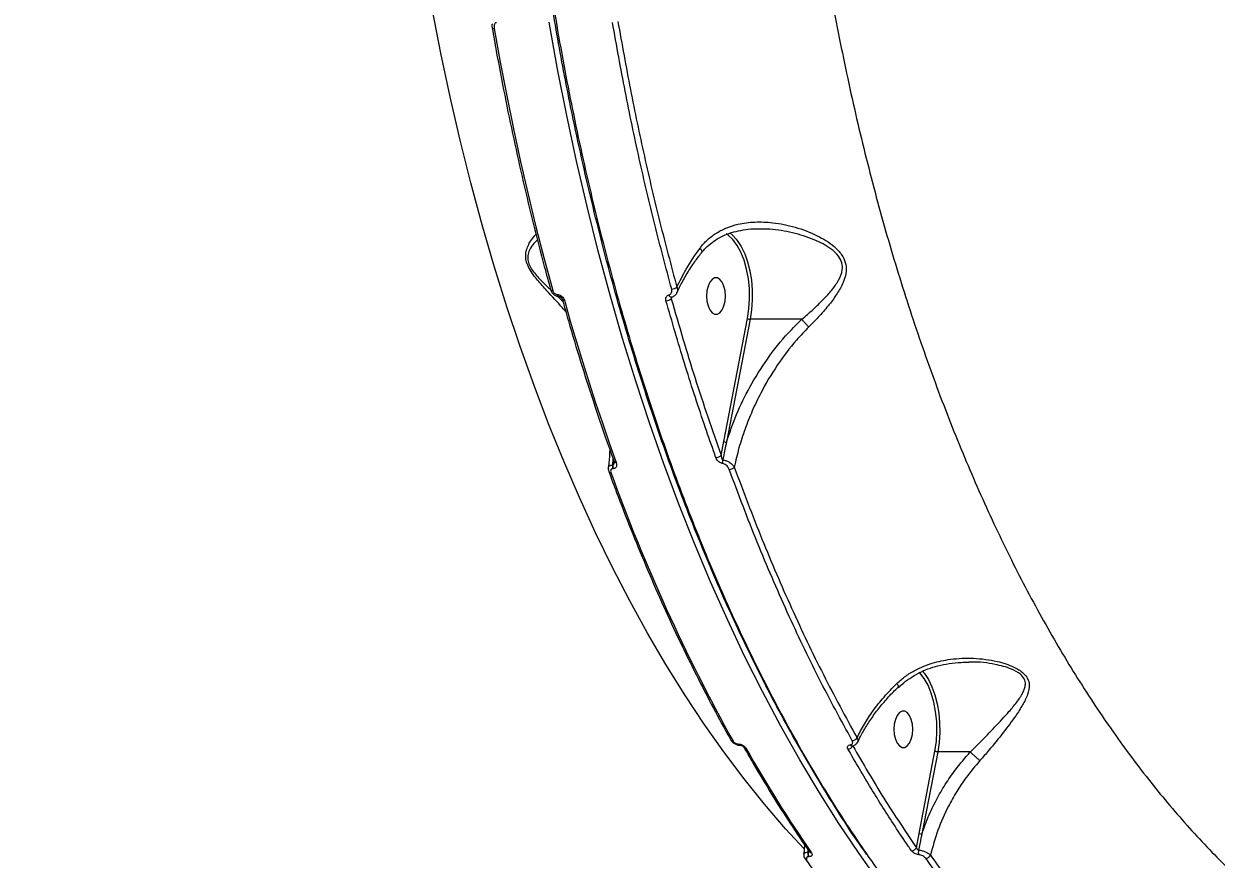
# Model space of a CAD drawing. Header units: millimetres. Extents: x -9609 to 9022, y -7175 to 8108.
# Drawn here: x -3665.8 to -3373.2, y 3268.9 to 3474.1 of the extents above; entities that cross this region are included whole.
import ezdxf

# ---------------------------------------------------------------- set-up
doc = ezdxf.new("R2010")
doc.units = ezdxf.units.MM
for name, color, linetype in [('DIKOM_ОБЪЕКТ', 7, 'Continuous'), ('DIKOM_РАЗМЕР_ЗОНА', 7, 'Continuous'), ('DIKOM_РАЗМЕР_ОБЪЕКТА', 7, 'Continuous')]:
    doc.layers.add(name, color=color, linetype=linetype)
doc.styles.add('style1', font='arial.ttf', dxfattribs={"width": 0.8})
doc.dimstyles.new('1-50', dxfattribs={"dimtxt": 300, "dimasz": 200, "dimexe": 100, "dimexo": 0, "dimgap": 100, "dimtad": 1, "dimtxsty": 'style1', "dimcen": 200, "dimclrd": 7, "dimclre": 7, "dimclrt": 7, "dimadec": 1, "dimazin": 2, "dimtfac": 1, "dimtmove": 0, "dimatfit": 2, "dimfxl": 0, "dimlwd": 25, "dimlwe": 18, "dimarcsym": 0})

# ---------------------------------------------------------------- blocks, each defined once
blk = doc.blocks.new('*D10')
at = {"layer": 'Defpoints', "color": 0, "transparency": 16777216}
for p in [(-405.54, 6589.16), (-8044.66, -3492.79), (424.09, -3492.79)]:
    blk.add_point(p, dxfattribs=at)
at = {"layer": 'DIKOM_РАЗМЕР_ОБЪЕКТА', "color": 7, "lineweight": 18, "transparency": 16777216}
for p, q in [((-405.54, 6589.16), (-8144.66, 6589.16)), ((424.09, -3492.79), (-8144.66, -3492.79))]:
    blk.add_line(p, q, dxfattribs=at)
at = {"layer": 'DIKOM_РАЗМЕР_ОБЪЕКТА', "color": 7, "lineweight": 25, "transparency": 16777216}
blk.add_line((-8044.66, 6389.16), (-8044.66, -3292.79), dxfattribs=at)
at = {"layer": 'DIKOM_РАЗМЕР_ОБЪЕКТА', "color": 7, "transparency": 16777216}
for points in [[(-8077.99, 6389.16), (-8011.32, 6389.16), (-8044.66, 6589.16)], [(-8077.99, -3292.79), (-8011.32, -3292.79), (-8044.66, -3492.79)]]:
    blk.add_solid(points, dxfattribs=at)
at = {"layer": 'DIKOM_РАЗМЕР_ОБЪЕКТА', "color": 7, "transparency": 16777216, "insert": (-8297.83, 1541.5), "char_height": 300, "attachment_point": 5, "rotation": 90, "style": 'style1'}
blk.add_mtext('10100', dxfattribs=at)
blk = doc.blocks.new('*D13')
at = {"layer": 'Defpoints', "color": 0, "transparency": 16777216}
for p in [(-4933.28, 8107.63), (-9158.98, -4977.79), (-1652.91, -4977.79)]:
    blk.add_point(p, dxfattribs=at)
at = {"layer": 'DIKOM_РАЗМЕР_ЗОНА', "color": 7, "lineweight": 18, "transparency": 16777216}
for p, q in [((-4933.28, 8107.63), (-9258.98, 8107.63)), ((-1652.91, -4977.79), (-9258.98, -4977.79))]:
    blk.add_line(p, q, dxfattribs=at)
at = {"layer": 'DIKOM_РАЗМЕР_ЗОНА', "color": 7, "lineweight": 25, "transparency": 16777216}
blk.add_line((-9158.98, 7907.63), (-9158.98, -4777.79), dxfattribs=at)
at = {"layer": 'DIKOM_РАЗМЕР_ЗОНА', "color": 7, "transparency": 16777216}
for points in [[(-9192.32, 7907.63), (-9125.65, 7907.63), (-9158.98, 8107.63)], [(-9192.32, -4777.79), (-9125.65, -4777.79), (-9158.98, -4977.79)]]:
    blk.add_solid(points, dxfattribs=at)
at = {"layer": 'DIKOM_РАЗМЕР_ЗОНА', "color": 7, "transparency": 16777216, "insert": (-9412.26, 1541.5), "char_height": 300, "attachment_point": 5, "rotation": 90, "style": 'style1'}
blk.add_mtext('13100', dxfattribs=at)

msp = doc.modelspace()

# ---------------------------------------------------------------- linework, layer by layer
at = {"layer": 'DIKOM_ОБЪЕКТ', "color": 7, "linetype": 'Continuous', "lineweight": 15}
for p, q in [((-3534.863, 3407.607), (-3534.835, 3407.607)), ((-3534.832, 3407.137), (-3533.513, 3405.869)), ((-3534.41, 3407.082), (-3534.382, 3407.082)), ((-3506.712, 3406.983), (-3506.903, 3406.539)), ((-3506.872, 3406.972), (-3506.86, 3406.974)), ((-3494.034, 3371.462), (-3488.19, 3401.68)), ((-3487.521, 3401.505), (-3493.364, 3371.286)), ((-3474.868, 3401.505), (-3487.521, 3401.505)), ((-3494.672, 3368.102), (-3494.034, 3371.462)), ((-3521.218, 3367.331), (-3521.315, 3365.705)), ((-3521.227, 3365.705), (-3521.033, 3366.811)), ((-3520.947, 3366.571), (-3520.944, 3366.561)), ((-3521.315, 3365.705), (-3521.227, 3365.705)), ((-3521.16, 3364.806), (-3521.249, 3364.806)), ((-3445.263, 3315.093), (-3444.967, 3314.746)), ((-3490.488, 3297.184), (-3490.441, 3297.184)), ((-3490.14, 3296.922), (-3490.093, 3296.922)), ((-3446.077, 3275.219), (-3442.171, 3295.416)), ((-3441.501, 3295.244), (-3445.407, 3275.044)), ((-3433.502, 3295.244), (-3441.501, 3295.244)), ((-3446.738, 3271.723), (-3446.077, 3275.219)), ((-3474.218, 3272.491), (-3474.39, 3270.125)), ((-3473.351, 3271.202), (-3473.371, 3270.641)), ((-3473.371, 3270.641), (-3473.303, 3270.641)), ((-3473.303, 3270.641), (-3473.234, 3271.027)), ((-3473.122, 3269.51), (-3473.19, 3269.51))]:
    msp.add_line(p, q, dxfattribs=at)
at = {"layer": 'DIKOM_ОБЪЕКТ', "color": 7, "linetype": 'Continuous', "lineweight": 15, "flags": 128}
for points in [[(-3474.311, 3271.468), (-3478.84, 3276.39), (-3483.99, 3282.369), (-3489.044, 3288.651), (-3493.998, 3295.228), (-3498.846, 3302.096), (-3503.583, 3309.248), (-3508.206, 3316.677), (-3512.71, 3324.376), (-3517.092, 3332.338), (-3521.346, 3340.556), (-3525.469, 3349.022), (-3529.457, 3357.729), (-3533.306, 3366.667), (-3537.014, 3375.829), (-3540.575, 3385.207), (-3543.988, 3394.791), (-3547.249, 3404.573), (-3550.354, 3414.543), (-3553.301, 3424.692), (-3556.088, 3435.011), (-3558.711, 3445.491), (-3561.168, 3456.121), (-3563.457, 3466.891), (-3565.576, 3477.792)], [(-3455.69, 3263.12), (-3460.781, 3270.254), (-3465.762, 3277.671), (-3470.631, 3285.366), (-3475.383, 3293.332), (-3480.013, 3301.562), (-3484.519, 3310.05), (-3488.896, 3318.788), (-3493.14, 3327.769), (-3497.249, 3336.985), (-3501.218, 3346.429), (-3505.044, 3356.093), (-3508.724, 3365.968), (-3512.255, 3376.046), (-3515.634, 3386.319), (-3518.858, 3396.778), (-3521.924, 3407.414), (-3524.83, 3418.219), (-3527.573, 3429.183), (-3530.152, 3440.296), (-3532.562, 3451.551), (-3534.804, 3462.936), (-3536.875, 3474.443)], [(-3550.872, 3473.049), (-3550.866, 3473.031), (-3550.828, 3472.986), (-3550.756, 3472.95), (-3550.654, 3472.923), (-3550.525, 3472.906), (-3550.375, 3472.901)], [(-3550.375, 3472.901), (-3548.885, 3464.618), (-3547.307, 3456.397), (-3545.64, 3448.242), (-3543.886, 3440.157), (-3542.046, 3432.144), (-3540.119, 3424.208), (-3538.108, 3416.352), (-3536.013, 3408.579)], [(-3491.89, 3421.166), (-3492.958, 3422.141), (-3493.416, 3422.454)], [(-3492.557, 3422.695), (-3491.799, 3422.07), (-3490.971, 3421.18)], [(-3488.19, 3401.68), (-3487.842, 3404.074), (-3487.689, 3406.543), (-3487.736, 3409.028), (-3487.979, 3411.469), (-3488.415, 3413.808), (-3489.032, 3415.987), (-3489.815, 3417.954), (-3490.747, 3419.662), (-3491.802, 3421.069), (-3491.89, 3421.166)], [(-3490.971, 3421.18), (-3490.715, 3420.855), (-3489.734, 3419.344), (-3488.879, 3417.57), (-3488.168, 3415.571), (-3487.614, 3413.391), (-3487.232, 3411.077), (-3487.03, 3408.679), (-3487.011, 3406.249), (-3487.176, 3403.84), (-3487.521, 3401.505)], [(-3493.605, 3407.212), (-3493.699, 3408.48), (-3493.973, 3409.645), (-3494.405, 3410.613), (-3494.96, 3411.305), (-3495.593, 3411.666), (-3496.253, 3411.666), (-3496.886, 3411.305), (-3497.441, 3410.613), (-3497.873, 3409.645), (-3498.147, 3408.48), (-3498.241, 3407.212), (-3498.147, 3405.944), (-3497.873, 3404.779), (-3497.441, 3403.811), (-3496.886, 3403.119), (-3496.253, 3402.758), (-3495.593, 3402.758), (-3494.96, 3403.119), (-3494.405, 3403.811), (-3493.973, 3404.779), (-3493.699, 3405.944), (-3493.605, 3407.212)], [(-3536.523, 3408.786), (-3536.518, 3408.772), (-3536.475, 3408.706), (-3536.4, 3408.652), (-3536.295, 3408.612), (-3536.165, 3408.587), (-3536.013, 3408.579)], [(-3507.51, 3407.477), (-3507.402, 3407.283), (-3507.275, 3407.128), (-3507.135, 3407.022), (-3506.991, 3406.97), (-3506.872, 3406.972)], [(-3533.153, 3406.19), (-3531.689, 3401.06), (-3530.188, 3395.97), (-3528.65, 3390.92), (-3527.076, 3385.913), (-3525.466, 3380.95), (-3523.821, 3376.03), (-3522.141, 3371.155), (-3520.425, 3366.327)], [(-3442.171, 3295.416), (-3441.837, 3297.807), (-3441.696, 3300.27), (-3441.753, 3302.745), (-3442.006, 3305.173), (-3442.45, 3307.497), (-3443.073, 3309.66), (-3443.86, 3311.61), (-3444.793, 3313.3), (-3445.849, 3314.691), (-3445.985, 3314.839)], [(-3444.967, 3314.746), (-3444.762, 3314.487), (-3443.781, 3312.992), (-3442.923, 3311.234), (-3442.207, 3309.252), (-3441.648, 3307.087), (-3441.258, 3304.788), (-3441.046, 3302.401), (-3441.016, 3299.981), (-3441.169, 3297.578), (-3441.501, 3295.244)], [(-3447.615, 3300.794), (-3447.709, 3302.062), (-3447.983, 3303.227), (-3448.415, 3304.195), (-3448.97, 3304.888), (-3449.603, 3305.249), (-3450.262, 3305.249), (-3450.895, 3304.888), (-3451.45, 3304.195), (-3451.882, 3303.227), (-3452.156, 3302.062), (-3452.25, 3300.794), (-3452.156, 3299.527), (-3451.882, 3298.361), (-3451.45, 3297.393), (-3450.895, 3296.701), (-3450.262, 3296.34), (-3449.603, 3296.34), (-3448.97, 3296.701), (-3448.415, 3297.393), (-3447.983, 3298.361), (-3447.709, 3299.527), (-3447.615, 3300.794)]]:
    msp.add_lwpolyline(points, dxfattribs=at)
at = {"layer": 'DIKOM_ОБЪЕКТ', "color": 7, "linetype": 'Continuous', "lineweight": 15}
for centre, radius, start, end in [((-3534.267, 3407.662), 0.599, 185.32037, 255.805), ((-3534.246, 3407.659), 0.591, 185.0928, 257.46587), ((-3506.812, 3410.992), 2.065, 270.2553, 308.60242), ((-3533.246, 3406.693), 0.511, 215.14356, 280.47405), ((-3508.201, 3408.059), 1.999, 269.97104, 310.49451), ((-3487.535, 3402.816), 1.311, 239.98652, 270.60069), ((-3493.379, 3372.593), 1.307, 239.94007, 270.64714), ((-3520.505, 3366.841), 0.52, 212.51657, 278.8835), ((-3495.958, 3369.266), 1.735, 270.49287, 317.85713), ((-3492.195, 3366.4), 2.128, 164.36792, 189.25217), ((-3521.792, 3364.362), 0.528, 212.86428, 278.30233), ((-3094.074, 3518.39), 454.712, 199.86992, 209.01131), ((-3519.533, 3365.385), 1.81, 169.81906, 198.6694), ((-3519.445, 3365.385), 1.81, 169.81906, 198.6694), ((-3492.724, 3366.384), 1.745, 270.83814, 316.83604), ((-3462.541, 3299.426), 1.434, 272.15368, 329.25755), ((-3491.782, 3298.432), 0.572, 214.29165, 275.15291), ((-3490.091, 3297.348), 0.429, 202.46287, 262.73234), ((-3490.048, 3297.344), 0.424, 202.26044, 264.59672), ((-3488.635, 3296.738), 0.569, 214.2369, 275.27411), ((-3189.635, 3465.339), 343.493, 209.50462, 214.56718), ((-3463.598, 3297.379), 1.415, 271.98643, 331.60429), ((-3462.579, 3297.235), 0.513, 210.45013, 273.69462), ((-3445.421, 3276.355), 1.311, 239.98628, 270.62096), ((-3471.795, 3270.313), 1.61, 168.25858, 209.90972), ((-3471.726, 3270.313), 1.61, 168.25858, 209.90972), ((-3472.525, 3271.054), 0.605, 217.77259, 273.50749), ((-3447.958, 3272.25), 1.329, 272.6557, 336.63309), ((-3444.336, 3270.67), 1.931, 165.67027, 200.15585), ((-3444.495, 3270.438), 1.331, 272.8936, 334.85165), ((-3473.644, 3269.5), 0.6, 217.79452, 273.74114)]:
    msp.add_arc(centre, radius, start, end, dxfattribs=at)
for points, knots in [([(-3458.748, 3269.866), (-3458.817, 3269.959), (-3462.208, 3274.55), (-3468.57, 3284.614), (-3477.745, 3300.078), (-3486.401, 3316.609), (-3494.562, 3334), (-3502.192, 3352.284), (-3509.29, 3371.401), (-3515.839, 3391.288), (-3521.81, 3411.849), (-3527.174, 3432.991), (-3531.608, 3453.286), (-3535.229, 3472.58), (-3538.168, 3490.761), (-3540.681, 3509.182), (-3542.784, 3528.017), (-3544.454, 3547.242), (-3545.663, 3566.826), (-3546.431, 3586.5), (-3546.54, 3599.644), (-3546.595, 3606.212)], [0, 0, 0, 0, 0.0012536, 0.0616036, 0.1219535, 0.1822067, 0.2422703, 0.3023343, 0.3625874, 0.4229373, 0.483287, 0.5435404, 0.6036043, 0.6522732, 0.7009927, 0.7497122, 0.7983814, 0.8487581, 0.8991907, 0.9496232, 1, 1, 1, 1]), ([(-3546.252, 3606.21), (-3546.223, 3601.632), (-3546.146, 3589.204), (-3545.454, 3568.931), (-3544.001, 3545.478), (-3541.865, 3522.182), (-3539.07, 3499.153), (-3535.622, 3476.497), (-3531.53, 3454.289), (-3526.784, 3432.576), (-3521.409, 3411.383), (-3515.423, 3390.772), (-3508.858, 3370.838), (-3501.743, 3351.675), (-3494.095, 3333.349), (-3485.916, 3315.91), (-3477.23, 3299.367), (-3468.069, 3283.764), (-3458.475, 3269.173), (-3448.495, 3255.663), (-3438.28, 3243.438), (-3427.859, 3232.491), (-3417.266, 3222.772), (-3406.407, 3214.143), (-3395.318, 3206.711), (-3385.735, 3201.191), (-3379.802, 3198.641), (-3377.682, 3197.73)], [0, 0, 0, 0, 0.0243037, 0.0659749, 0.1077774, 0.1496468, 0.191516, 0.2333187, 0.2749899, 0.3166611, 0.3584635, 0.4003329, 0.4422024, 0.4840049, 0.5256759, 0.5673473, 0.6091498, 0.6510189, 0.6928886, 0.734691, 0.7763623, 0.8164975, 0.8567503, 0.8970624, 0.9373748, 0.9776275, 1, 1, 1, 1]), ([(-3476.184, 3545.658), (-3475.527, 3538.635), (-3474.211, 3524.566), (-3471.453, 3503.759), (-3468.139, 3483.23), (-3464.227, 3463.093), (-3459.75, 3443.437), (-3454.713, 3424.33), (-3449.113, 3405.814), (-3442.971, 3387.909), (-3436.311, 3370.664), (-3429.164, 3354.159), (-3421.563, 3338.471), (-3413.525, 3323.653), (-3405.053, 3309.749), (-3396.172, 3296.763), (-3386.912, 3284.731), (-3377.318, 3273.706), (-3367.433, 3263.742), (-3357.278, 3254.873), (-3346.866, 3247.138), (-3336.218, 3240.529), (-3325.373, 3235.059), (-3314.381, 3230.76), (-3303.293, 3227.611), (-3292.133, 3225.792), (-3284.331, 3225.053), (-3280.256, 3225.258), (-3279.921, 3225.275)], [0, 0, 0, 0, 0.0397188, 0.079563, 0.1194708, 0.1593789, 0.199223, 0.2389418, 0.2786623, 0.3185076, 0.3584165, 0.3983257, 0.4381714, 0.4778916, 0.5176401, 0.5575131, 0.5974499, 0.6373871, 0.6772604, 0.717009, 0.7568219, 0.7967591, 0.8367603, 0.8767619, 0.9167, 0.9565132, 0.9964244, 1, 1, 1, 1]), ([(-3549.822, 3474.36), (-3549.889, 3474.351), (-3550.022, 3474.333), (-3550.199, 3474.187), (-3550.357, 3473.906), (-3550.439, 3473.455), (-3550.397, 3473.091), (-3550.375, 3472.901)], [0, 0, 0, 0, 0.120596, 0.2406841, 0.4169171, 0.695007, 1, 1, 1, 1]), ([(-3506.803, 3408.927), (-3508.211, 3414.182), (-3511.027, 3424.693), (-3514.814, 3440.923), (-3518.301, 3457.451), (-3520.317, 3468.724), (-3521.324, 3474.361)], [0, 0, 0, 0, 0.249097, 0.4981942, 0.7490978, 1, 1, 1, 1]), ([(-3520.012, 3474.663), (-3519.014, 3469.08), (-3517.018, 3457.913), (-3513.551, 3441.459), (-3509.769, 3425.223), (-3506.939, 3414.66), (-3505.524, 3409.378)], [0, 0, 0, 0, 0.249098, 0.4981935, 0.7490969, 1, 1, 1, 1]), ([(-3550.89, 3474.056), (-3550.9, 3474.011), (-3550.964, 3473.714), (-3550.952, 3473.364), (-3550.87, 3473.078), (-3550.862, 3473.049)], [0, 0, 0, 0, 0.137749, 0.9120126, 1, 1, 1, 1]), ([(-3550.872, 3473.049), (-3550.535, 3471.137), (-3549.557, 3465.593), (-3547.821, 3456.495), (-3545.616, 3445.8), (-3543.257, 3435.226), (-3540.75, 3424.784), (-3538.49, 3415.981), (-3537.043, 3410.687), (-3536.523, 3408.786)], [0, 0, 0, 0, 0.0864649, 0.250744, 0.4150283, 0.5793145, 0.7436046, 0.9078985, 1, 1, 1, 1]), ([(-3499.831, 3418.986), (-3499.764, 3419.075), (-3499.162, 3419.866), (-3497.865, 3421.241), (-3495.714, 3422.839), (-3493.249, 3424.067), (-3490.138, 3425.028), (-3486.349, 3425.506), (-3481.613, 3425.304), (-3476.424, 3424.249), (-3472.053, 3422.604), (-3468.907, 3420.863), (-3466.811, 3419.36), (-3465.084, 3417.558), (-3464.061, 3415.459), (-3463.858, 3413.075), (-3464.632, 3410.481), (-3466.155, 3407.771), (-3468.133, 3405.069), (-3470.454, 3402.337), (-3472.228, 3400.525), (-3473.12, 3399.613)], [0, 0, 0, 0, 0.0056264, 0.0501957, 0.0960205, 0.1433408, 0.1917783, 0.2623058, 0.3349946, 0.4257351, 0.5191875, 0.5587304, 0.5987842, 0.6438194, 0.6799288, 0.7160736, 0.7691269, 0.8231987, 0.8784524, 0.9388497, 1, 1, 1, 1]), ([(-3532.775, 3403.286), (-3533.058, 3403.63), (-3534.452, 3405.325), (-3536.889, 3407.881), (-3539.354, 3410.621), (-3540.827, 3412.474), (-3541.807, 3413.96), (-3542.486, 3415.517), (-3542.726, 3417.128), (-3542.474, 3418.601), (-3541.93, 3419.91), (-3541.121, 3421.247), (-3540.492, 3421.958), (-3540.106, 3422.394)], [0, 0, 0, 0, 0.0538736, 0.265369, 0.3877887, 0.449771, 0.513565, 0.5732603, 0.6330815, 0.713388, 0.7930993, 0.8729954, 1, 1, 1, 1]), ([(-3499.49, 3417.799), (-3499.253, 3418.108), (-3498.606, 3418.95), (-3497.303, 3420.108), (-3495.607, 3421.295), (-3493.674, 3422.262), (-3491.542, 3422.99), (-3489.205, 3423.496), (-3487.093, 3423.757), (-3485.739, 3423.741), (-3485.253, 3423.736)], [0, 0, 0, 0, 0.0728884, 0.1991392, 0.332142, 0.4701695, 0.6123004, 0.7567695, 0.9127027, 1, 1, 1, 1]), ([(-3474.859, 3401.502), (-3474.858, 3401.503), (-3473.909, 3402.288), (-3472.072, 3403.911), (-3469.606, 3406.296), (-3467.444, 3408.654), (-3465.77, 3411.007), (-3464.808, 3413.274), (-3464.887, 3415.387), (-3465.868, 3417.233), (-3467.573, 3418.764), (-3469.635, 3420.032), (-3472.777, 3421.491), (-3477.133, 3422.849), (-3481.71, 3423.651), (-3484.407, 3423.644), (-3485.258, 3423.641)], [0, 0, 0, 0, 0.0001186, 0.0884754, 0.1768416, 0.2547085, 0.332348, 0.404165, 0.4511123, 0.497921, 0.5584851, 0.6144456, 0.6705229, 0.8043331, 0.9382018, 1, 1, 1, 1]), ([(-3539.746, 3420.994), (-3539.768, 3420.976), (-3540.18, 3420.643), (-3540.961, 3419.783), (-3541.813, 3418.405), (-3542.237, 3416.934), (-3542.07, 3415.48), (-3541.431, 3414.113), (-3540.52, 3412.856), (-3539.782, 3412.024), (-3538.62, 3410.78), (-3537.607, 3409.804), (-3536.723, 3408.954), (-3536.582, 3408.819)], [0, 0, 0, 0, 0.0092665, 0.1704305, 0.330212, 0.4434023, 0.5249948, 0.6063836, 0.6888632, 0.7718689, 0.7854392, 0.9659429, 1, 1, 1, 1]), ([(-3505.524, 3409.378), (-3504.807, 3410.868), (-3503.238, 3414.123), (-3501.029, 3417.276), (-3499.831, 3418.986)], [0, 0, 0, 0, 0.4574345, 1, 1, 1, 1]), ([(-3499.831, 3418.986), (-3499.81, 3418.957), (-3499.673, 3418.767), (-3499.482, 3418.414), (-3499.39, 3418.031), (-3499.499, 3417.895), (-3499.542, 3417.84)], [0, 0, 0, 0, 0.05922282, 0.37964038, 0.74804004, 1, 1, 1, 1]), ([(-3505.463, 3408.064), (-3505.194, 3408.656), (-3504.484, 3410.223), (-3503.034, 3412.757), (-3501.328, 3415.43), (-3500.054, 3417.097), (-3499.498, 3417.823)], [0, 0, 0, 0, 0.1798316, 0.4760277, 0.7716093, 1, 1, 1, 1]), ([(-3536.509, 3408.788), (-3536.497, 3408.731), (-3536.434, 3408.43), (-3536.106, 3407.907), (-3535.521, 3407.382), (-3534.907, 3407.1), (-3534.541, 3407.108), (-3534.412, 3407.11)], [0, 0, 0, 0, 0.0618183, 0.3256656, 0.6140568, 0.8634525, 1, 1, 1, 1]), ([(-3536.013, 3408.579), (-3535.97, 3408.464), (-3535.885, 3408.235), (-3535.632, 3407.931), (-3535.325, 3407.711), (-3535.054, 3407.616), (-3534.907, 3407.609), (-3534.863, 3407.607)], [0, 0, 0, 0, 0.233699, 0.4672776, 0.6956245, 0.9088638, 1, 1, 1, 1]), ([(-3534.835, 3407.607), (-3534.769, 3407.603), (-3534.555, 3407.593), (-3534.162, 3407.456), (-3533.714, 3407.138), (-3533.342, 3406.694), (-3533.216, 3406.358), (-3533.153, 3406.19)], [0, 0, 0, 0, 0.0932597, 0.3039023, 0.5302715, 0.7652123, 1, 1, 1, 1]), ([(-3534.376, 3407.081), (-3534.369, 3407.081), (-3534.351, 3407.082), (-3534.266, 3407.062), (-3534.149, 3407.01), (-3534.01, 3406.917), (-3533.868, 3406.779), (-3533.747, 3406.608), (-3533.681, 3406.467), (-3533.668, 3406.409), (-3533.666, 3406.401)], [0, 0, 0, 0, 0.09226456, 0.20568066, 0.3188754, 0.45367033, 0.60018878, 0.77352154, 0.96563052, 1, 1, 1, 1]), ([(-3508.202, 3406.06), (-3508.214, 3406.107), (-3508.267, 3406.315), (-3508.275, 3406.67), (-3508.141, 3407.059), (-3507.887, 3407.353), (-3507.636, 3407.436), (-3507.51, 3407.477)], [0, 0, 0, 0, 0.0733516, 0.3225409, 0.5550687, 0.7774022, 1, 1, 1, 1]), ([(-3507.51, 3407.477), (-3507.383, 3407.519), (-3507.129, 3407.602), (-3506.871, 3407.901), (-3506.732, 3408.298), (-3506.738, 3408.663), (-3506.791, 3408.878), (-3506.803, 3408.927)], [0, 0, 0, 0, 0.2211394, 0.4418983, 0.6745307, 0.9251798, 1, 1, 1, 1]), ([(-3506.809, 3407.011), (-3506.828, 3406.966), (-3506.88, 3406.842), (-3506.9, 3406.678), (-3506.902, 3406.565), (-3506.903, 3406.539)], [0, 0, 0, 0, 0.3055901, 0.8404067, 1, 1, 1, 1]), ([(-3506.873, 3406.982), (-3506.842, 3406.985), (-3506.539, 3407.014), (-3506.048, 3407.312), (-3505.618, 3407.729), (-3505.529, 3408.023), (-3505.513, 3408.074)], [0, 0, 0, 0, 0.0502578, 0.4929333, 0.9118852, 1, 1, 1, 1]), ([(-3505.524, 3409.378), (-3505.499, 3409.308), (-3505.389, 3409), (-3505.326, 3408.529), (-3505.46, 3408.212), (-3505.513, 3408.085)], [0, 0, 0, 0, 0.151759, 0.6599775, 1, 1, 1, 1]), ([(-3533.664, 3406.399), (-3533.162, 3404.628), (-3531.705, 3399.493), (-3529.186, 3391.111), (-3526.059, 3381.315), (-3523.297, 3373.148), (-3521.556, 3368.276), (-3520.944, 3366.561)], [0, 0, 0, 0, 0.1293256, 0.3750466, 0.62077699, 0.8665154, 1, 1, 1, 1]), ([(-3495.943, 3367.531), (-3496.139, 3368.079), (-3497.117, 3370.819), (-3499.765, 3378.463), (-3503.75, 3390.659), (-3506.717, 3400.923), (-3508.202, 3406.06)], [0, 0, 0, 0, 0.04414504, 0.2207213, 0.61001561, 1, 1, 1, 1]), ([(-3506.903, 3406.539), (-3505.001, 3399.982), (-3501.191, 3386.849), (-3496.847, 3374.357), (-3494.672, 3368.102)], [0, 0, 0, 0, 0.4992707, 1, 1, 1, 1]), ([(-3493.364, 3371.286), (-3492.58, 3373.579), (-3491, 3378.198), (-3487.629, 3385.077), (-3483.416, 3391.851), (-3479.037, 3397.395), (-3475.977, 3400.412), (-3474.868, 3401.505)], [0, 0, 0, 0, 0.20618287, 0.41542528, 0.64010666, 0.86960356, 1, 1, 1, 1]), ([(-3474.868, 3401.505), (-3474.867, 3401.505), (-3474.864, 3401.505), (-3474.861, 3401.503), (-3474.86, 3401.502), (-3474.859, 3401.502)], [0, 0, 0, 0, 0.4558247, 0.8084226, 1, 1, 1, 1]), ([(-3473.12, 3399.613), (-3473.152, 3399.644), (-3473.377, 3399.852), (-3473.812, 3400.288), (-3474.399, 3400.927), (-3474.706, 3401.31), (-3474.859, 3401.502)], [0, 0, 0, 0, 0.0545014, 0.3766761, 0.6883839, 1, 1, 1, 1]), ([(-3473.12, 3399.613), (-3474.154, 3398.544), (-3476.972, 3395.63), (-3481.035, 3390.229), (-3484.537, 3384.326), (-3487.059, 3379.036), (-3488.85, 3374.527), (-3490.359, 3369.904), (-3491.087, 3366.762), (-3491.452, 3365.191)], [0, 0, 0, 0, 0.1128, 0.307378, 0.5062378, 0.628028, 0.7498317, 0.8749159, 1, 1, 1, 1]), ([(-3521.995, 3369.523), (-3522.04, 3368.392), (-3522.1, 3366.895), (-3522.31, 3365.382), (-3522.361, 3365.011)], [0, 0, 0, 0, 0.75507402, 1, 1, 1, 1]), ([(-3493.364, 3371.286), (-3493.43, 3370.974), (-3493.733, 3369.538), (-3494.02, 3368.099), (-3494.244, 3366.973)], [0, 0, 0, 0, 0.2174681, 1, 1, 1, 1]), ([(-3521.227, 3365.705), (-3521.205, 3365.708), (-3521.161, 3365.713), (-3521.079, 3365.771), (-3520.992, 3365.902), (-3520.927, 3366.081), (-3520.907, 3366.213), (-3520.899, 3366.267)], [0, 0, 0, 0, 0.1028553, 0.2043299, 0.4539875, 0.7779855, 1, 1, 1, 1]), ([(-3520.425, 3366.327), (-3520.415, 3366.299), (-3520.344, 3366.092), (-3520.287, 3365.736), (-3520.355, 3365.325), (-3520.535, 3365.035), (-3520.8, 3364.843), (-3521.04, 3364.818), (-3521.16, 3364.806)], [0, 0, 0, 0, 0.0392131, 0.2872305, 0.4951779, 0.6709728, 0.8352239, 1, 1, 1, 1]), ([(-3520.958, 3366.567), (-3520.937, 3366.517), (-3520.883, 3366.388), (-3520.894, 3366.273), (-3520.891, 3366.274), (-3520.891, 3366.275)], [0, 0, 0, 0, 0.3301665, 0.8491755, 1, 1, 1, 1]), ([(-3494.295, 3366.058), (-3494.453, 3366.097), (-3494.768, 3366.173), (-3495.234, 3366.487), (-3495.645, 3366.921), (-3495.857, 3367.298), (-3495.935, 3367.508), (-3495.943, 3367.531)], [0, 0, 0, 0, 0.21475951, 0.4259824, 0.68175655, 0.96415618, 1, 1, 1, 1]), ([(-3494.672, 3368.102), (-3494.658, 3367.943), (-3494.634, 3367.667), (-3494.53, 3367.322), (-3494.42, 3367.113), (-3494.321, 3367.008), (-3494.267, 3366.983), (-3494.244, 3366.973)], [0, 0, 0, 0, 0.3755379, 0.6516891, 0.8443116, 0.9349162, 1, 1, 1, 1]), ([(-3492.699, 3364.64), (-3492.797, 3364.85), (-3492.969, 3365.219), (-3493.4, 3365.656), (-3493.844, 3365.95), (-3494.144, 3366.022), (-3494.295, 3366.058)], [0, 0, 0, 0, 0.3292191, 0.5798532, 0.7886484, 1, 1, 1, 1]), ([(-3494.244, 3366.973), (-3493.992, 3366.924), (-3493.499, 3366.826), (-3492.732, 3366.456), (-3492.033, 3365.948), (-3491.632, 3365.49), (-3491.477, 3365.233), (-3491.452, 3365.191)], [0, 0, 0, 0, 0.2233973, 0.4375951, 0.6849576, 0.9488492, 1, 1, 1, 1]), ([(-3522.353, 3365.013), (-3522.356, 3365), (-3522.41, 3364.802), (-3522.369, 3364.472), (-3522.252, 3364.187), (-3522.209, 3364.08)], [0, 0, 0, 0, 0.0412487, 0.6436229, 1, 1, 1, 1]), ([(-3522.339, 3365.008), (-3522.331, 3365.083), (-3522.313, 3365.263), (-3522.11, 3365.48), (-3521.78, 3365.656), (-3521.471, 3365.689), (-3521.315, 3365.705)], [0, 0, 0, 0, 0.1939237, 0.4616929, 0.7279813, 1, 1, 1, 1]), ([(-3522.235, 3364.075), (-3521.628, 3362.432), (-3519.867, 3357.668), (-3516.851, 3349.924), (-3513.148, 3340.912), (-3509.318, 3332.103), (-3505.363, 3323.499), (-3501.288, 3315.108), (-3497.168, 3307.082), (-3494.131, 3301.466), (-3492.503, 3298.554), (-3492.255, 3298.11)], [0, 0, 0, 0, 0.0688397, 0.1996481, 0.33046, 0.4612757, 0.5920955, 0.7229193, 0.853749, 0.9776947, 1, 1, 1, 1]), ([(-3521.249, 3364.806), (-3521.327, 3364.798), (-3521.482, 3364.782), (-3521.654, 3364.659), (-3521.766, 3364.474), (-3521.806, 3364.214), (-3521.768, 3363.99), (-3521.723, 3363.859), (-3521.716, 3363.84)], [0, 0, 0, 0, 0.1673596, 0.3344268, 0.5091423, 0.7131231, 0.9577387, 1, 1, 1, 1]), ([(-3462.487, 3297.994), (-3465.244, 3303.063), (-3470.758, 3313.202), (-3478.511, 3329.526), (-3485.902, 3346.583), (-3490.433, 3358.621), (-3492.699, 3364.64)], [0, 0, 0, 0, 0.2485945, 0.4971886, 0.7485951, 1, 1, 1, 1]), ([(-3491.452, 3365.191), (-3489.217, 3359.252), (-3484.748, 3347.373), (-3477.41, 3330.406), (-3469.653, 3314.042), (-3464.09, 3303.81), (-3461.309, 3298.693)], [0, 0, 0, 0, 0.24859555, 0.4971893, 0.74859381, 1, 1, 1, 1]), ([(-3451.526, 3312.061), (-3450.822, 3312.684), (-3449.4, 3313.944), (-3446.503, 3315.679), (-3442.826, 3317.162), (-3438.018, 3318.169), (-3432.622, 3318.388), (-3428.042, 3317.803), (-3424.765, 3316.898), (-3422.528, 3316.023), (-3420.57, 3314.824), (-3419.332, 3313.267), (-3418.882, 3311.446), (-3419.362, 3309.258), (-3420.619, 3306.751), (-3422.606, 3303.68), (-3425.378, 3299.981), (-3428.403, 3296.247), (-3430.422, 3293.932), (-3431.136, 3293.115)], [0, 0, 0, 0, 0.0443306, 0.0895882, 0.1599517, 0.2324636, 0.3224942, 0.4152114, 0.4503604, 0.4859287, 0.5329404, 0.5664246, 0.599805, 0.6530969, 0.7102637, 0.7686654, 0.8578742, 0.94979, 1, 1, 1, 1]), ([(-3451.112, 3311.018), (-3450.851, 3311.283), (-3450.01, 3312.134), (-3448.375, 3313.344), (-3446.233, 3314.636), (-3443.904, 3315.657), (-3441.385, 3316.421), (-3438.651, 3316.97), (-3436.105, 3317.268), (-3434.466, 3317.262), (-3433.838, 3317.26)], [0, 0, 0, 0, 0.0587402, 0.188911, 0.323011, 0.4584301, 0.5951317, 0.7411337, 0.9007136, 1, 1, 1, 1]), ([(-3433.482, 3295.237), (-3433.48, 3295.239), (-3432.723, 3295.977), (-3430.647, 3298.066), (-3427.38, 3301.403), (-3424.357, 3304.707), (-3422.053, 3307.435), (-3420.796, 3309.308), (-3420.142, 3310.789), (-3419.905, 3311.934), (-3420.122, 3313.185), (-3421.27, 3314.559), (-3423.17, 3315.562), (-3425.333, 3316.287), (-3428.569, 3316.988), (-3431.444, 3317.42), (-3433.593, 3317.269), (-3433.837, 3317.252)], [0, 0, 0, 0, 0.000236, 0.0748541, 0.2105123, 0.3463137, 0.4312113, 0.5158832, 0.5533111, 0.590609, 0.635255, 0.6796428, 0.7442882, 0.795257, 0.8463342, 0.9825563, 1, 1, 1, 1]), ([(-3461.309, 3298.693), (-3461.289, 3298.735), (-3460.751, 3299.861), (-3459.56, 3302.081), (-3457.367, 3305.405), (-3454.728, 3308.78), (-3452.598, 3310.962), (-3451.526, 3312.061)], [0, 0, 0, 0, 0.0089055, 0.2417828, 0.4772756, 0.7368182, 1, 1, 1, 1]), ([(-3461.125, 3297.65), (-3460.823, 3298.279), (-3460.087, 3299.81), (-3458.62, 3302.235), (-3456.781, 3304.901), (-3454.692, 3307.502), (-3452.835, 3309.588), (-3451.608, 3310.759), (-3451.22, 3311.129)], [0, 0, 0, 0, 0.1348317, 0.3284259, 0.5225437, 0.7166727, 0.910376, 1, 1, 1, 1]), ([(-3451.526, 3312.061), (-3451.507, 3312.031), (-3451.425, 3311.899), (-3451.271, 3311.616), (-3451.16, 3311.298), (-3451.231, 3311.205), (-3451.263, 3311.164)], [0, 0, 0, 0, 0.0659856, 0.2927029, 0.6909453, 1, 1, 1, 1]), ([(-3461.309, 3298.693), (-3461.288, 3298.656), (-3461.164, 3298.434), (-3461.048, 3298.06), (-3461.147, 3297.795), (-3461.19, 3297.677)], [0, 0, 0, 0, 0.1011014, 0.6029154, 1, 1, 1, 1]), ([(-3492.24, 3298.116), (-3492.212, 3298.06), (-3492.096, 3297.818), (-3491.707, 3297.45), (-3491.074, 3297.085), (-3490.504, 3296.903), (-3490.201, 3296.936), (-3490.145, 3296.942)], [0, 0, 0, 0, 0.0780683, 0.3328409, 0.6247555, 0.9304058, 1, 1, 1, 1]), ([(-3491.731, 3297.863), (-3491.679, 3297.786), (-3491.574, 3297.634), (-3491.312, 3297.431), (-3491.007, 3297.277), (-3490.719, 3297.195), (-3490.554, 3297.187), (-3490.488, 3297.184)], [0, 0, 0, 0, 0.2143144, 0.4283761, 0.6429167, 0.8578118, 1, 1, 1, 1]), ([(-3490.441, 3297.184), (-3490.343, 3297.179), (-3490.098, 3297.166), (-3489.668, 3297.045), (-3489.212, 3296.815), (-3488.818, 3296.512), (-3488.661, 3296.284), (-3488.582, 3296.171)], [0, 0, 0, 0, 0.1407917, 0.3551941, 0.5700148, 0.7849585, 1, 1, 1, 1]), ([(-3490.089, 3296.919), (-3490.066, 3296.92), (-3490.009, 3296.92), (-3489.856, 3296.893), (-3489.658, 3296.83), (-3489.447, 3296.727), (-3489.271, 3296.602), (-3489.162, 3296.499), (-3489.113, 3296.431), (-3489.11, 3296.424), (-3489.109, 3296.423)], [0, 0, 0, 0, 0.0888457, 0.2206907, 0.3688643, 0.5327549, 0.6970084, 0.8337618, 0.957605, 1, 1, 1, 1]), ([(-3489.106, 3296.418), (-3488.331, 3295.064), (-3486.084, 3291.14), (-3482.28, 3284.827), (-3477.693, 3277.581), (-3474.558, 3272.971), (-3473.003, 3270.684)], [0, 0, 0, 0, 0.1498904, 0.4347103, 0.7195439, 1, 1, 1, 1]), ([(-3463.549, 3295.965), (-3463.562, 3295.989), (-3463.635, 3296.125), (-3463.698, 3296.374), (-3463.621, 3296.665), (-3463.397, 3296.886), (-3463.146, 3296.946), (-3463.021, 3296.975)], [0, 0, 0, 0, 0.048856, 0.2870525, 0.5249661, 0.7625435, 1, 1, 1, 1]), ([(-3447.897, 3270.922), (-3448.171, 3271.322), (-3449.544, 3273.323), (-3452.9, 3278.352), (-3457.887, 3286.205), (-3461.661, 3292.711), (-3463.549, 3295.965)], [0, 0, 0, 0, 0.0507665, 0.2538556, 0.6266977, 1, 1, 1, 1]), ([(-3463.021, 3296.975), (-3462.895, 3297.005), (-3462.643, 3297.065), (-3462.417, 3297.288), (-3462.34, 3297.582), (-3462.401, 3297.833), (-3462.475, 3297.971), (-3462.487, 3297.994)], [0, 0, 0, 0, 0.2377611, 0.4754843, 0.713679, 0.9519368, 1, 1, 1, 1]), ([(-3462.561, 3296.722), (-3462.565, 3296.721), (-3462.573, 3296.718), (-3462.551, 3296.721), (-3462.538, 3296.723)], [0, 0, 0, 0, 0.3778895, 1, 1, 1, 1]), ([(-3462.548, 3296.733), (-3462.505, 3296.736), (-3462.222, 3296.756), (-3461.775, 3296.959), (-3461.341, 3297.304), (-3461.234, 3297.585), (-3461.202, 3297.668)], [0, 0, 0, 0, 0.07273299, 0.48060284, 0.84657412, 1, 1, 1, 1]), ([(-3462.354, 3296.706), (-3459.83, 3292.369), (-3454.775, 3283.686), (-3449.419, 3275.713), (-3446.738, 3271.723)], [0, 0, 0, 0, 0.49945, 1, 1, 1, 1]), ([(-3445.407, 3275.044), (-3444.899, 3276.467), (-3443.878, 3279.329), (-3441.913, 3283.41), (-3439.673, 3287.277), (-3436.954, 3291.271), (-3434.747, 3293.811), (-3433.502, 3295.244)], [0, 0, 0, 0, 0.1948049, 0.3916398, 0.5750695, 0.760214, 1, 1, 1, 1]), ([(-3431.136, 3293.115), (-3432.302, 3291.743), (-3434.357, 3289.326), (-3436.891, 3285.516), (-3439.301, 3281.247), (-3441.637, 3276.025), (-3442.735, 3271.939), (-3443.29, 3269.873)], [0, 0, 0, 0, 0.2022611, 0.3564009, 0.5119951, 0.7532477, 1, 1, 1, 1]), ([(-3441.501, 3295.244), (-3441.552, 3295.246), (-3441.654, 3295.25), (-3441.824, 3295.279), (-3441.983, 3295.323), (-3442.091, 3295.368), (-3442.147, 3295.399), (-3442.165, 3295.412), (-3442.171, 3295.416)], [0, 0, 0, 0, 0.2145491, 0.4294836, 0.6442086, 0.8587763, 0.9551317, 1, 1, 1, 1]), ([(-3433.502, 3295.244), (-3433.498, 3295.244), (-3433.492, 3295.243), (-3433.484, 3295.24), (-3433.482, 3295.237), (-3433.482, 3295.237)], [0, 0, 0, 0, 0.5022683, 0.9240893, 1, 1, 1, 1]), ([(-3431.136, 3293.115), (-3431.153, 3293.128), (-3431.329, 3293.265), (-3431.721, 3293.586), (-3432.338, 3294.129), (-3432.967, 3294.714), (-3433.31, 3295.063), (-3433.482, 3295.237)], [0, 0, 0, 0, 0.0262549, 0.2630624, 0.5086731, 0.7543846, 1, 1, 1, 1]), ([(-3445.407, 3275.044), (-3445.473, 3274.731), (-3445.751, 3273.435), (-3446.01, 3272.135), (-3446.207, 3271.148)], [0, 0, 0, 0, 0.2408445, 1, 1, 1, 1]), ([(-3474.375, 3270.12), (-3474.386, 3270.075), (-3474.433, 3269.884), (-3474.333, 3269.534), (-3474.224, 3269.251), (-3474.118, 3269.132), (-3474.117, 3269.131)], [0, 0, 0, 0, 0.1286776, 0.5490262, 0.9952598, 1, 1, 1, 1]), ([(-3474.378, 3270.124), (-3474.381, 3270.142), (-3474.4, 3270.254), (-3474.236, 3270.418), (-3473.901, 3270.59), (-3473.548, 3270.624), (-3473.371, 3270.641)], [0, 0, 0, 0, 0.0596493, 0.3723122, 0.6857306, 1, 1, 1, 1]), ([(-3473.19, 3269.51), (-3473.278, 3269.504), (-3473.453, 3269.492), (-3473.63, 3269.393), (-3473.717, 3269.247), (-3473.708, 3269.075), (-3473.636, 3268.955), (-3473.604, 3268.901)], [0, 0, 0, 0, 0.2041565, 0.4080662, 0.6135893, 0.8265892, 1, 1, 1, 1]), ([(-3473.303, 3270.641), (-3473.265, 3270.645), (-3473.219, 3270.65), (-3473.14, 3270.689), (-3473.106, 3270.73), (-3473.078, 3270.764)], [0, 0, 0, 0, 0.3989546, 0.4840079, 1, 1, 1, 1]), ([(-3472.488, 3270.45), (-3472.439, 3270.367), (-3472.33, 3270.18), (-3472.319, 3269.913), (-3472.454, 3269.69), (-3472.723, 3269.54), (-3472.989, 3269.52), (-3473.122, 3269.51)], [0, 0, 0, 0, 0.1741902, 0.3896129, 0.5958297, 0.7978672, 1, 1, 1, 1]), ([(-3473.008, 3270.69), (-3473.003, 3270.682), (-3472.995, 3270.67), (-3472.998, 3270.677), (-3472.999, 3270.679)], [0, 0, 0, 0, 0.6754153, 1, 1, 1, 1]), ([(-3446.149, 3270.005), (-3446.328, 3270.033), (-3446.676, 3270.087), (-3447.19, 3270.311), (-3447.626, 3270.595), (-3447.806, 3270.813), (-3447.897, 3270.922)], [0, 0, 0, 0, 0.2592416, 0.5021276, 0.7511295, 1, 1, 1, 1]), ([(-3446.738, 3271.723), (-3446.714, 3271.655), (-3446.668, 3271.521), (-3446.543, 3271.343), (-3446.4, 3271.219), (-3446.282, 3271.163), (-3446.223, 3271.151), (-3446.207, 3271.148)], [0, 0, 0, 0, 0.2735714, 0.5341441, 0.7689018, 0.9341934, 1, 1, 1, 1]), ([(-3446.207, 3271.148), (-3446.174, 3271.145), (-3445.89, 3271.115), (-3445.306, 3270.997), (-3444.492, 3270.704), (-3443.759, 3270.312), (-3443.446, 3270.019), (-3443.29, 3269.873)], [0, 0, 0, 0, 0.03004221, 0.2639276, 0.50666187, 0.75441276, 1, 1, 1, 1]), ([(-3444.428, 3269.109), (-3444.517, 3269.215), (-3444.695, 3269.428), (-3445.124, 3269.707), (-3445.607, 3269.91), (-3445.958, 3269.986), (-3446.129, 3270.003), (-3446.149, 3270.005)], [0, 0, 0, 0, 0.2487183, 0.4976601, 0.7390238, 0.9704519, 1, 1, 1, 1]), ([(-3443.29, 3269.873), (-3440.422, 3265.89), (-3434.685, 3257.925), (-3425.683, 3246.992), (-3416.401, 3236.855), (-3408.393, 3229.062), (-3403.47, 3224.79), (-3401.798, 3223.339)], [0, 0, 0, 0, 0.2203105, 0.4406201, 0.6630844, 0.8855447, 1, 1, 1, 1]), ([(-3474.118, 3269.133), (-3473.276, 3267.94), (-3470.832, 3264.481), (-3466.714, 3258.951), (-3461.736, 3252.634), (-3456.669, 3246.587), (-3451.518, 3240.811), (-3446.286, 3235.309), (-3440.976, 3230.092), (-3436.427, 3225.906), (-3433.639, 3223.506), (-3432.665, 3222.667)], [0, 0, 0, 0, 0.0652744, 0.1892965, 0.3133232, 0.4373481, 0.5613696, 0.685385, 0.8093934, 0.9333913, 1, 1, 1, 1]), ([(-3402.842, 3222.475), (-3404.518, 3223.93), (-3409.42, 3228.184), (-3417.386, 3235.928), (-3426.661, 3246.042), (-3435.718, 3257.021), (-3441.525, 3265.08), (-3444.428, 3269.109)], [0, 0, 0, 0, 0.1144537, 0.3347656, 0.555075, 0.7775379, 1, 1, 1, 1])]:
    msp.add_open_spline(points, degree=3, knots=knots, dxfattribs=at)

# ---------------------------------------------------------------- dimensions: what is measured, and where the dimension line sits
at = {"layer": 'DIKOM_РАЗМЕР_ЗОНА'}
dim = msp.add_linear_dim(base=(-9158.984, -4977.788), p1=(-4933.276, 8107.631), p2=(-1652.914, -4977.788), angle=90, text='13100', dimstyle='1-50', dxfattribs=at)
dim.commit()
dim.dimension.update_dxf_attribs({"geometry": '*D13', "text_midpoint": (-9158.984, 1541.499), "dimtype": 160})
at = {"layer": 'DIKOM_РАЗМЕР_ОБЪЕКТА'}
dim = msp.add_linear_dim(base=(-8044.657, -3492.788), p1=(-405.539, 6589.161), p2=(424.086, -3492.788), angle=90, text='10100', dimstyle='1-50', dxfattribs=at)
dim.commit()
dim.dimension.update_dxf_attribs({"geometry": '*D10', "text_midpoint": (-8044.657, 1541.499), "dimtype": 160})

doc.saveas('drawing.dxf')
